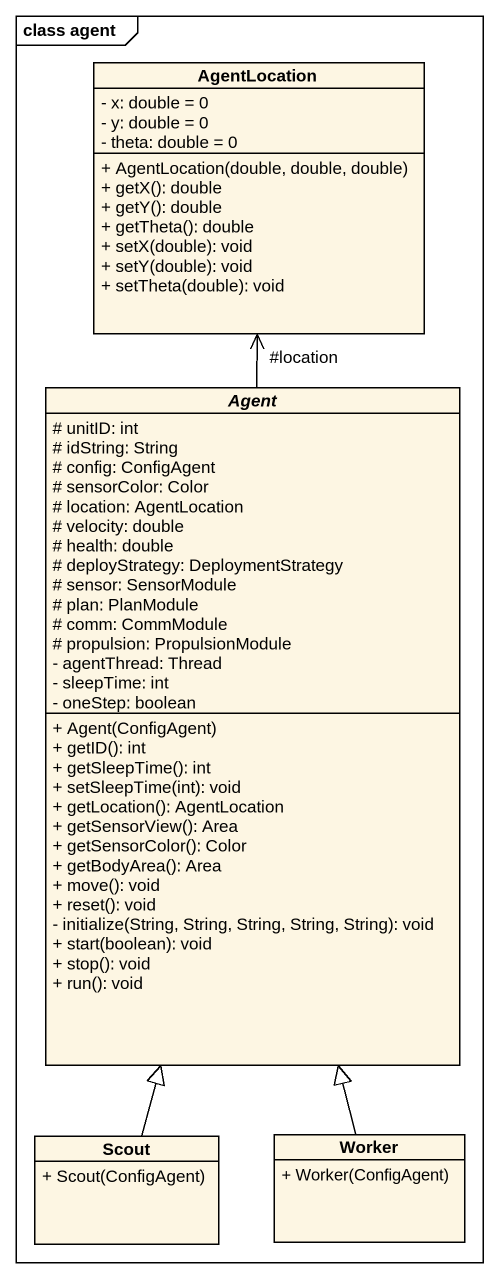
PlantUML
@startuml
mainframe class agent
hide circle
hide empty members
skinparam classAttributeIconSize 0
class AgentLocation {
  - x: double = 0
  - y: double = 0
  - theta: double = 0
  + AgentLocation(double, double, double)
  + getX(): double
  + getY(): double
  + getTheta(): double
  + setX(double): void
  + setY(double): void
  + setTheta(double): void
}
abstract class "Agent" as Agent_ {
  # unitID: int
  # idString: String
  # config: ConfigAgent
  # sensorColor: Color
  # location: AgentLocation
  # velocity: double
  # health: double
  # deployStrategy: DeploymentStrategy
  # sensor: SensorModule
  # plan: PlanModule
  # comm: CommModule
  # propulsion: PropulsionModule
  - agentThread: Thread
  - sleepTime: int
  - oneStep: boolean
  + Agent(ConfigAgent)
  + getID(): int
  + getSleepTime(): int
  + setSleepTime(int): void
  + getLocation(): AgentLocation
  + getSensorView(): Area
  + getSensorColor(): Color
  + getBodyArea(): Area
  + move(): void
  + reset(): void
  - initialize(String, String, String, String, String): void
  + start(boolean): void
  + stop(): void
  + run(): void
}
class Scout {
  + Scout(ConfigAgent)
}
class Worker {
  + Worker(ConfigAgent)
}
Agent_ -up-> "#location" AgentLocation
Scout -up-|> Agent_
Worker -up-|> Agent_
@enduml
